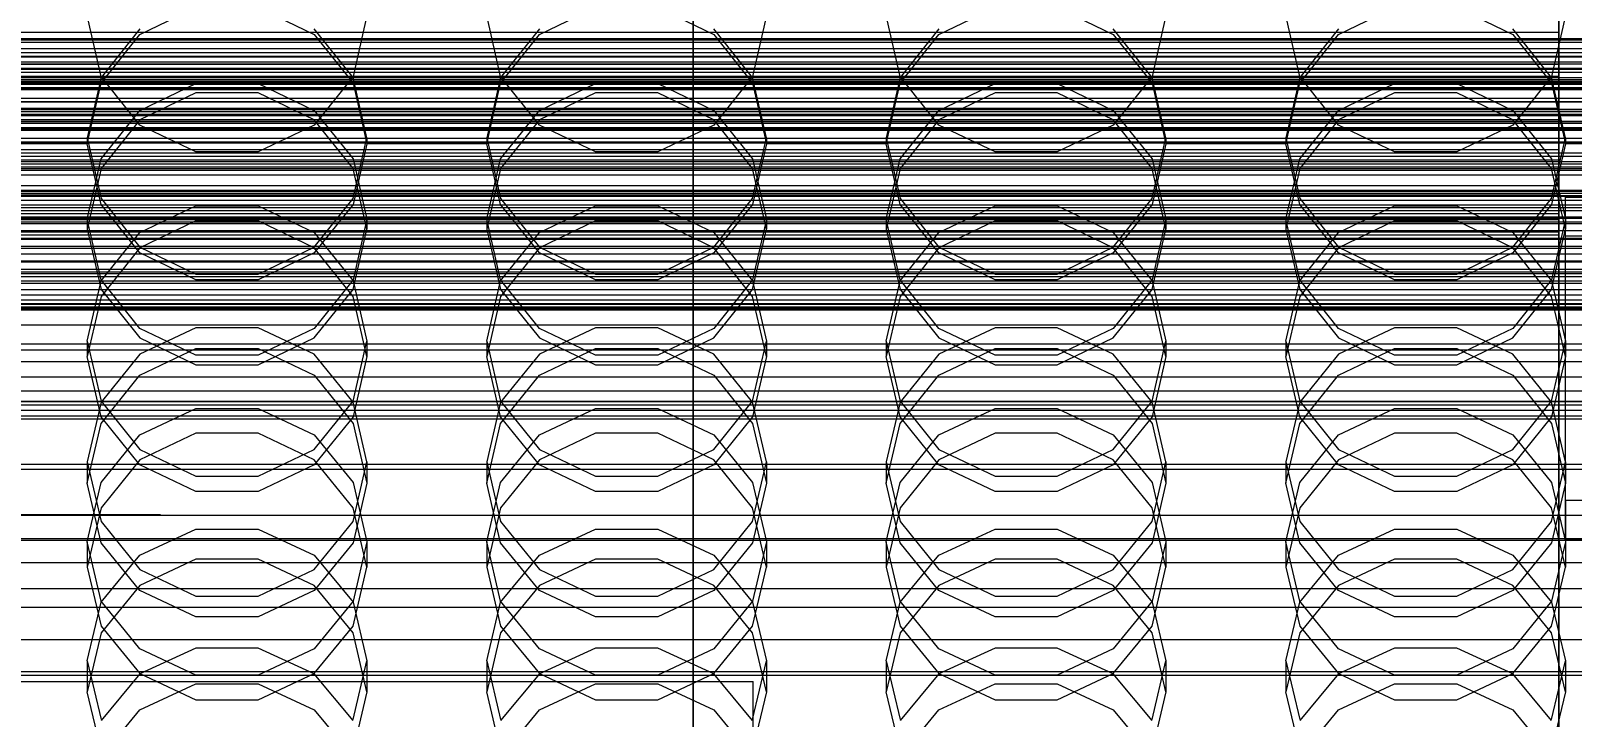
# Model space of a CAD drawing. Header units: millimetres. Extents: x -191664 to 191490, y -197311 to 10263.
# Drawn here: x -99.5 to 132, y -30380.3 to -30277.3 of the extents above; entities that cross this region are included whole.
import ezdxf

# ---------------------------------------------------------------- set-up
doc = ezdxf.new("R2010")
doc.units = ezdxf.units.MM
for name, color, linetype, lineweight in [('COTAS_USUARIO', 1, 'Continuous', 0), ('frontal_briquetadora', 7, 'Continuous', 0), ('frontal_C01', 7, 'Continuous', 0), ('frontal_C02', 7, 'Continuous', 0), ('frontal_C03', 7, 'Continuous', 0), ('frontal_mezcladora', 7, 'Continuous', 0), ('frontal_secador', 7, 'Continuous', 0), ('frontal_tolva', 7, 'Continuous', 0)]:
    doc.layers.add(name, color=color, linetype=linetype, lineweight=lineweight)
doc.dimstyles.new('PLANTA_100', dxfattribs={"dimtxt": 250, "dimasz": 150, "dimexe": 150, "dimexo": 80, "dimgap": 100, "dimtad": 1, "dimtih": 1, "dimtoh": 1, "dimdec": 1, "dimdsep": 46, "dimcen": 0.09, "dimclrd": 1, "dimclre": 1, "dimclrt": 1, "dimadec": 0, "dimazin": 0, "dimtfac": 1, "dimtdec": 4, "dimtofl": 0, "dimtmove": 0, "dimatfit": 3, "dimfxl": 1, "dimtolj": 1, "dimtzin": 0, "dimarcsym": 0})

# ---------------------------------------------------------------- blocks, each defined once
blk = doc.blocks.new('*D104')
at = {"layer": 'COTAS_USUARIO', "color": 1, "lineweight": -2, "transparency": 16777216}
for p, q in [((1220, -30125), (1220, -29975)), ((100, -30275), (1370, -30275)), ((100, -30730), (1370, -30730)), ((1220, -30880), (1220, -31030))]:
    blk.add_line(p, q, dxfattribs=at)
at = {"layer": 'COTAS_USUARIO', "color": 1, "transparency": 16777216}
for points in [[(1195, -30125), (1245, -30125), (1220, -30275)], [(1195, -30880), (1245, -30880), (1220, -30730)]]:
    blk.add_solid(points, dxfattribs=at)
at = {"layer": 'Defpoints', "color": 0, "transparency": 16777216}
for p in [(20, -30275), (20, -30730), (1220, -30730)]:
    blk.add_point(p, dxfattribs=at)
blk = doc.blocks.new('*D109')
at = {"layer": 'COTAS_USUARIO', "color": 1, "lineweight": -2, "transparency": 16777216}
for p, q in [((-80, -28700), (-1350, -28700)), ((-1200, -31850), (-1200, -28850)), ((-80, -32000), (-1350, -32000))]:
    blk.add_line(p, q, dxfattribs=at)
at = {"layer": 'COTAS_USUARIO', "color": 1, "transparency": 16777216}
for points in [[(-1225, -28850), (-1175, -28850), (-1200, -28700)], [(-1225, -31850), (-1175, -31850), (-1200, -32000)]]:
    blk.add_solid(points, dxfattribs=at)
at = {"layer": 'Defpoints', "color": 0, "transparency": 16777216}
for p in [(-1200, -28700), (0, -28700), (0, -32000)]:
    blk.add_point(p, dxfattribs=at)
blk = doc.blocks.new('*D110')
at = {"layer": 'COTAS_USUARIO', "color": 1, "lineweight": -2, "transparency": 16777216}
for p, q in [((-80, -30350), (-1350, -30350)), ((-1200, -31850), (-1200, -30500)), ((-80, -32000), (-1350, -32000))]:
    blk.add_line(p, q, dxfattribs=at)
at = {"layer": 'COTAS_USUARIO', "color": 1, "transparency": 16777216}
for points in [[(-1225, -30500), (-1175, -30500), (-1200, -30350)], [(-1225, -31850), (-1175, -31850), (-1200, -32000)]]:
    blk.add_solid(points, dxfattribs=at)
at = {"layer": 'Defpoints', "color": 0, "transparency": 16777216}
for p in [(-1200, -30350), (0, -30350), (0, -32000)]:
    blk.add_point(p, dxfattribs=at)
blk = doc.blocks.new('*D111')
at = {"layer": 'COTAS_USUARIO', "color": 1, "lineweight": -2, "transparency": 16777216}
for p, q in [((-80, -27700), (-1350, -27700)), ((-1200, -31850), (-1200, -27850)), ((-80, -32000), (-1350, -32000))]:
    blk.add_line(p, q, dxfattribs=at)
at = {"layer": 'COTAS_USUARIO', "color": 1, "transparency": 16777216}
for points in [[(-1225, -27850), (-1175, -27850), (-1200, -27700)], [(-1225, -31850), (-1175, -31850), (-1200, -32000)]]:
    blk.add_solid(points, dxfattribs=at)
at = {"layer": 'Defpoints', "color": 0, "transparency": 16777216}
for p in [(-1200, -27700), (0, -27700), (0, -32000)]:
    blk.add_point(p, dxfattribs=at)
blk = doc.blocks.new('*D112')
at = {"layer": 'COTAS_USUARIO', "color": 1, "lineweight": -2, "transparency": 16777216}
for p, q in [((1220, -30517.25), (1220, -30367.25)), ((100, -30667.25), (1370, -30667.25)), ((100, -30730), (1370, -30730)), ((1220, -30880), (1220, -31030))]:
    blk.add_line(p, q, dxfattribs=at)
at = {"layer": 'COTAS_USUARIO', "color": 1, "transparency": 16777216}
for points in [[(1195, -30517.25), (1245, -30517.25), (1220, -30667.25)], [(1195, -30880), (1245, -30880), (1220, -30730)]]:
    blk.add_solid(points, dxfattribs=at)
at = {"layer": 'Defpoints', "color": 0, "transparency": 16777216}
for p in [(20, -30667.25), (20, -30730), (1220, -30730)]:
    blk.add_point(p, dxfattribs=at)
blk = doc.blocks.new('*D113')
at = {"layer": 'COTAS_USUARIO', "color": 1, "lineweight": -2, "transparency": 16777216}
for p, q in [((1220, -30517.25), (1220, -30367.25)), ((100, -30667.25), (1370, -30667.25)), ((100, -30730), (1370, -30730)), ((1220, -30880), (1220, -31030))]:
    blk.add_line(p, q, dxfattribs=at)
at = {"layer": 'COTAS_USUARIO', "color": 1, "transparency": 16777216}
for points in [[(1195, -30517.25), (1245, -30517.25), (1220, -30667.25)], [(1195, -30880), (1245, -30880), (1220, -30730)]]:
    blk.add_solid(points, dxfattribs=at)
at = {"layer": 'Defpoints', "color": 0, "transparency": 16777216}
for p in [(20, -30667.25), (20, -30730), (1220, -30730)]:
    blk.add_point(p, dxfattribs=at)
blk = doc.blocks.new('*D118')
at = {"layer": 'COTAS_USUARIO', "color": 1, "lineweight": -2, "transparency": 16777216}
for p, q in [((1200, -29560), (1200, -29410)), ((80, -29710), (1350, -29710)), ((80, -29990), (1350, -29990)), ((1200, -30140), (1200, -30290))]:
    blk.add_line(p, q, dxfattribs=at)
at = {"layer": 'COTAS_USUARIO', "color": 1, "transparency": 16777216}
for points in [[(1175, -29560), (1225, -29560), (1200, -29710)], [(1175, -30140), (1225, -30140), (1200, -29990)]]:
    blk.add_solid(points, dxfattribs=at)
at = {"layer": 'Defpoints', "color": 0, "transparency": 16777216}
for p in [(0, -29710), (0, -29990), (1200, -29990)]:
    blk.add_point(p, dxfattribs=at)
blk = doc.blocks.new('*D119')
at = {"layer": 'COTAS_USUARIO', "color": 1, "lineweight": -2, "transparency": 16777216}
for p, q in [((1200, -29840), (1200, -29690)), ((80, -29990), (1350, -29990)), ((80, -30270), (1350, -30270)), ((1200, -30420), (1200, -30570))]:
    blk.add_line(p, q, dxfattribs=at)
at = {"layer": 'COTAS_USUARIO', "color": 1, "transparency": 16777216}
for points in [[(1175, -29840), (1225, -29840), (1200, -29990)], [(1175, -30420), (1225, -30420), (1200, -30270)]]:
    blk.add_solid(points, dxfattribs=at)
at = {"layer": 'Defpoints', "color": 0, "transparency": 16777216}
for p in [(0, -29990), (0, -30270), (1200, -30270)]:
    blk.add_point(p, dxfattribs=at)
blk = doc.blocks.new('*D120')
at = {"layer": 'COTAS_USUARIO', "color": 1, "lineweight": -2, "transparency": 16777216}
for p, q in [((1200, -30120), (1200, -29970)), ((80, -30270), (1350, -30270)), ((80, -30550), (1350, -30550)), ((1200, -30700), (1200, -30850))]:
    blk.add_line(p, q, dxfattribs=at)
at = {"layer": 'COTAS_USUARIO', "color": 1, "transparency": 16777216}
for points in [[(1175, -30120), (1225, -30120), (1200, -30270)], [(1175, -30700), (1225, -30700), (1200, -30550)]]:
    blk.add_solid(points, dxfattribs=at)
at = {"layer": 'Defpoints', "color": 0, "transparency": 16777216}
for p in [(0, -30270), (0, -30550), (1200, -30550)]:
    blk.add_point(p, dxfattribs=at)
blk = doc.blocks.new('*D121')
at = {"layer": 'COTAS_USUARIO', "color": 1, "lineweight": -2, "transparency": 16777216}
for p, q in [((-80, -29000), (-1350, -29000)), ((-1200, -31850), (-1200, -29150)), ((-80, -32000), (-1350, -32000))]:
    blk.add_line(p, q, dxfattribs=at)
at = {"layer": 'COTAS_USUARIO', "color": 1, "transparency": 16777216}
for points in [[(-1225, -29150), (-1175, -29150), (-1200, -29000)], [(-1225, -31850), (-1175, -31850), (-1200, -32000)]]:
    blk.add_solid(points, dxfattribs=at)
at = {"layer": 'Defpoints', "color": 0, "transparency": 16777216}
for p in [(-1200, -29000), (0, -29000), (0, -32000)]:
    blk.add_point(p, dxfattribs=at)

msp = doc.modelspace()

# ---------------------------------------------------------------- linework, layer by layer
at = {"layer": 'frontal_briquetadora', "color": 9, "true_color": 0xb9c3c2}
for p, q in [((-83.09, -30277.83), (-74.67, -30273.77)), ((-65.33, -30273.77), (-56.91, -30277.83)), ((-23.09, -30277.83), (-14.67, -30273.77)), ((-5.33, -30273.77), (3.09, -30277.83)), ((36.91, -30277.83), (45.33, -30273.77)), ((54.67, -30273.77), (63.09, -30277.83)), ((96.91, -30277.83), (105.33, -30273.77)), ((114.67, -30273.77), (123.09, -30277.83)), ((-88.92, -30284.11), (-91, -30275)), ((-49, -30275), (-51.08, -30284.11)), ((-28.92, -30284.11), (-31, -30275)), ((11, -30275), (8.92, -30284.11)), ((31.08, -30284.11), (29, -30275)), ((71, -30275), (68.92, -30284.11)), ((91.08, -30284.11), (89, -30275)), ((131, -30275), (128.92, -30284.11)), ((-83.09, -30276.96), (-88.92, -30284.26)), ((-88.92, -30285.14), (-83.09, -30277.83)), ((-51.08, -30284.26), (-56.91, -30276.96)), ((-56.91, -30277.83), (-51.08, -30285.14)), ((-23.09, -30276.96), (-28.92, -30284.26)), ((-28.92, -30285.14), (-23.09, -30277.83)), ((8.92, -30284.26), (3.09, -30276.96)), ((3.09, -30277.83), (8.92, -30285.14)), ((36.91, -30276.96), (31.08, -30284.26)), ((31.08, -30285.14), (36.91, -30277.83)), ((68.92, -30284.26), (63.09, -30276.96)), ((63.09, -30277.83), (68.92, -30285.14)), ((96.91, -30276.96), (91.08, -30284.26)), ((91.08, -30285.14), (96.91, -30277.83)), ((128.92, -30284.26), (123.09, -30276.96)), ((123.09, -30277.83), (128.92, -30285.14)), ((200, -30281.12), (-160, -30281.12)), ((-160, -30284.97), (200, -30284.97)), ((-88.92, -30284.26), (-91, -30293.36)), ((-91, -30294.25), (-88.92, -30285.14)), ((-83.09, -30291.42), (-88.92, -30284.11)), ((-83.09, -30289.22), (-74.67, -30285.18)), ((-74.67, -30285.18), (-65.33, -30285.18)), ((-65.33, -30285.18), (-56.91, -30289.22)), ((-51.08, -30284.11), (-56.91, -30291.42)), ((-49, -30293.36), (-51.08, -30284.26)), ((-51.08, -30285.14), (-49, -30294.25)), ((-28.92, -30284.26), (-31, -30293.36)), ((-31, -30294.25), (-28.92, -30285.14)), ((-23.09, -30291.42), (-28.92, -30284.11)), ((-23.09, -30289.22), (-14.67, -30285.18)), ((-14.67, -30285.18), (-5.33, -30285.18)), ((-5.33, -30285.18), (3.09, -30289.22)), ((8.92, -30284.11), (3.09, -30291.42)), ((11, -30293.36), (8.92, -30284.26)), ((8.92, -30285.14), (11, -30294.25)), ((31.08, -30284.26), (29, -30293.36)), ((29, -30294.25), (31.08, -30285.14)), ((36.91, -30291.42), (31.08, -30284.11)), ((36.91, -30289.22), (45.33, -30285.18)), ((45.33, -30285.18), (54.67, -30285.18)), ((54.67, -30285.18), (63.09, -30289.22)), ((68.92, -30284.11), (63.09, -30291.42)), ((71, -30293.36), (68.92, -30284.26)), ((68.92, -30285.14), (71, -30294.25)), ((91.08, -30284.26), (89, -30293.36)), ((89, -30294.25), (91.08, -30285.14)), ((96.91, -30291.42), (91.08, -30284.11)), ((96.91, -30289.22), (105.33, -30285.18)), ((105.33, -30285.18), (114.67, -30285.18)), ((114.67, -30285.18), (123.09, -30289.22)), ((128.92, -30284.11), (123.09, -30291.42)), ((131, -30293.36), (128.92, -30284.26)), ((128.92, -30285.14), (131, -30294.25)), ((-74.67, -30286.61), (-83.09, -30290.66)), ((-65.33, -30286.61), (-74.67, -30286.61)), ((-56.91, -30290.66), (-65.33, -30286.61)), ((-14.67, -30286.61), (-23.09, -30290.66)), ((-5.33, -30286.61), (-14.67, -30286.61)), ((3.09, -30290.66), (-5.33, -30286.61)), ((45.33, -30286.61), (36.91, -30290.66)), ((54.67, -30286.61), (45.33, -30286.61)), ((63.09, -30290.66), (54.67, -30286.61)), ((105.33, -30286.61), (96.91, -30290.66)), ((114.67, -30286.61), (105.33, -30286.61)), ((123.09, -30290.66), (114.67, -30286.61)), ((-160, -30289.39), (200, -30289.39)), ((-88.92, -30296.5), (-83.09, -30289.22)), ((-56.91, -30289.22), (-51.08, -30296.5)), ((-28.92, -30296.5), (-23.09, -30289.22)), ((3.09, -30289.22), (8.92, -30296.5)), ((31.08, -30296.5), (36.91, -30289.22)), ((63.09, -30289.22), (68.92, -30296.5)), ((91.08, -30296.5), (96.91, -30289.22)), ((123.09, -30289.22), (128.92, -30296.5)), ((-83.09, -30290.66), (-88.92, -30297.96)), ((-74.67, -30295.47), (-83.09, -30291.42)), ((-56.91, -30291.42), (-65.33, -30295.47)), ((-51.08, -30297.96), (-56.91, -30290.66)), ((-23.09, -30290.66), (-28.92, -30297.96)), ((-14.67, -30295.47), (-23.09, -30291.42)), ((3.09, -30291.42), (-5.33, -30295.47)), ((8.92, -30297.96), (3.09, -30290.66)), ((36.91, -30290.66), (31.08, -30297.96)), ((45.33, -30295.47), (36.91, -30291.42)), ((63.09, -30291.42), (54.67, -30295.47)), ((68.92, -30297.96), (63.09, -30290.66)), ((96.91, -30290.66), (91.08, -30297.96)), ((105.33, -30295.47), (96.91, -30291.42)), ((123.09, -30291.42), (114.67, -30295.47)), ((128.92, -30297.96), (123.09, -30290.66)), ((-91, -30294.25), (-109, -30294.25)), ((-91, -30293.36), (-91, -30294.25)), ((-91, -30293.36), (-88.92, -30302.46)), ((-88.92, -30303.34), (-91, -30294.25)), ((-51.08, -30302.46), (-49, -30293.36)), ((-49, -30294.25), (-51.08, -30303.34)), ((-49, -30293.36), (-49, -30294.25)), ((-31, -30294.25), (-49, -30294.25)), ((-31, -30293.36), (-31, -30294.25)), ((-31, -30293.36), (-28.92, -30302.46)), ((-28.92, -30303.34), (-31, -30294.25)), ((8.92, -30302.46), (11, -30293.36)), ((11, -30294.25), (8.92, -30303.34)), ((11, -30293.36), (11, -30294.25)), ((29, -30294.25), (11, -30294.25)), ((29, -30293.36), (29, -30294.25)), ((29, -30293.36), (31.08, -30302.46)), ((31.08, -30303.34), (29, -30294.25)), ((68.92, -30302.46), (71, -30293.36)), ((71, -30294.25), (68.92, -30303.34)), ((71, -30293.36), (71, -30294.25)), ((89, -30294.25), (71, -30294.25)), ((89, -30293.36), (89, -30294.25)), ((89, -30293.36), (91.08, -30302.46)), ((91.08, -30303.34), (89, -30294.25)), ((128.92, -30302.46), (131, -30293.36)), ((131, -30294.25), (128.92, -30303.34)), ((131, -30293.36), (131, -30294.25)), ((149, -30294.25), (131, -30294.25)), ((-91, -30305.58), (-88.92, -30296.5)), ((-65.33, -30295.47), (-74.67, -30295.47)), ((-51.08, -30296.5), (-49, -30305.58)), ((-31, -30305.58), (-28.92, -30296.5)), ((-5.33, -30295.47), (-14.67, -30295.47)), ((8.92, -30296.5), (11, -30305.58)), ((29, -30305.58), (31.08, -30296.5)), ((54.67, -30295.47), (45.33, -30295.47)), ((68.92, -30296.5), (71, -30305.58)), ((89, -30305.58), (91.08, -30296.5)), ((114.67, -30295.47), (105.33, -30295.47)), ((128.92, -30296.5), (131, -30305.58)), ((-88.92, -30297.96), (-91, -30307.06)), ((-49, -30307.06), (-51.08, -30297.96)), ((-28.92, -30297.96), (-31, -30307.06)), ((11, -30307.06), (8.92, -30297.96)), ((31.08, -30297.96), (29, -30307.06)), ((71, -30307.06), (68.92, -30297.96)), ((91.08, -30297.96), (89, -30307.06)), ((131, -30307.06), (128.92, -30297.96)), ((-88.92, -30302.46), (-83.09, -30309.76)), ((-83.09, -30310.63), (-88.92, -30303.34)), ((-83.09, -30307.57), (-74.67, -30303.55)), ((-74.67, -30303.55), (-65.33, -30303.55)), ((-65.33, -30303.55), (-56.91, -30307.57)), ((-56.91, -30309.76), (-51.08, -30302.46)), ((-51.08, -30303.34), (-56.91, -30310.63)), ((-28.92, -30302.46), (-23.09, -30309.76)), ((-23.09, -30310.63), (-28.92, -30303.34)), ((-23.09, -30307.57), (-14.67, -30303.55)), ((-14.67, -30303.55), (-5.33, -30303.55)), ((-5.33, -30303.55), (3.09, -30307.57)), ((3.09, -30309.76), (8.92, -30302.46)), ((8.92, -30303.34), (3.09, -30310.63)), ((31.08, -30302.46), (36.91, -30309.76)), ((36.91, -30310.63), (31.08, -30303.34)), ((36.91, -30307.57), (45.33, -30303.55)), ((45.33, -30303.55), (54.67, -30303.55)), ((54.67, -30303.55), (63.09, -30307.57)), ((63.09, -30309.76), (68.92, -30302.46)), ((68.92, -30303.34), (63.09, -30310.63)), ((91.08, -30302.46), (96.91, -30309.76)), ((96.91, -30310.63), (91.08, -30303.34)), ((96.91, -30307.57), (105.33, -30303.55)), ((105.33, -30303.55), (114.67, -30303.55)), ((114.67, -30303.55), (123.09, -30307.57)), ((123.09, -30309.76), (128.92, -30302.46)), ((128.92, -30303.34), (123.09, -30310.63)), ((-91, -30305.58), (-91, -30307.06)), ((-88.92, -30314.67), (-91, -30305.58)), ((-74.67, -30305.83), (-83.09, -30309.88)), ((-65.33, -30305.83), (-74.67, -30305.83)), ((-56.91, -30309.88), (-65.33, -30305.83)), ((-49, -30305.58), (-51.08, -30314.67)), ((-49, -30305.58), (-49, -30307.06)), ((-31, -30305.58), (-31, -30307.06)), ((-28.92, -30314.67), (-31, -30305.58)), ((-14.67, -30305.83), (-23.09, -30309.88)), ((-5.33, -30305.83), (-14.67, -30305.83)), ((3.09, -30309.88), (-5.33, -30305.83)), ((11, -30305.58), (8.92, -30314.67)), ((11, -30305.58), (11, -30307.06)), ((29, -30305.58), (29, -30307.06)), ((31.08, -30314.67), (29, -30305.58)), ((45.33, -30305.83), (36.91, -30309.88)), ((54.67, -30305.83), (45.33, -30305.83)), ((63.09, -30309.88), (54.67, -30305.83)), ((71, -30305.58), (68.92, -30314.67)), ((71, -30305.58), (71, -30307.06)), ((89, -30305.58), (89, -30307.06)), ((91.08, -30314.67), (89, -30305.58)), ((105.33, -30305.83), (96.91, -30309.88)), ((114.67, -30305.83), (105.33, -30305.83)), ((123.09, -30309.88), (114.67, -30305.83)), ((131, -30305.58), (128.92, -30314.67)), ((131, -30305.58), (131, -30307.06)), ((-91, -30307.06), (-88.92, -30316.13)), ((-88.92, -30314.82), (-83.09, -30307.57)), ((-56.91, -30307.57), (-51.08, -30314.82)), ((-51.08, -30316.13), (-49, -30307.06)), ((-31, -30307.06), (-28.92, -30316.13)), ((-28.92, -30314.82), (-23.09, -30307.57)), ((3.09, -30307.57), (8.92, -30314.82)), ((8.92, -30316.13), (11, -30307.06)), ((29, -30307.06), (31.08, -30316.13)), ((31.08, -30314.82), (36.91, -30307.57)), ((63.09, -30307.57), (68.92, -30314.82)), ((68.92, -30316.13), (71, -30307.06)), ((89, -30307.06), (91.08, -30316.13)), ((91.08, -30314.82), (96.91, -30307.57)), ((123.09, -30307.57), (128.92, -30314.82)), ((128.92, -30316.13), (131, -30307.06)), ((-83.09, -30309.88), (-88.92, -30317.15)), ((-83.09, -30309.76), (-74.67, -30313.81)), ((-74.67, -30314.67), (-83.09, -30310.63)), ((-65.33, -30313.81), (-56.91, -30309.76)), ((-56.91, -30310.63), (-65.33, -30314.67)), ((-51.08, -30317.15), (-56.91, -30309.88)), ((-23.09, -30309.88), (-28.92, -30317.15)), ((-23.09, -30309.76), (-14.67, -30313.81)), ((-14.67, -30314.67), (-23.09, -30310.63)), ((-5.33, -30313.81), (3.09, -30309.76)), ((3.09, -30310.63), (-5.33, -30314.67)), ((8.92, -30317.15), (3.09, -30309.88)), ((36.91, -30309.88), (31.08, -30317.15)), ((36.91, -30309.76), (45.33, -30313.81)), ((45.33, -30314.67), (36.91, -30310.63)), ((54.67, -30313.81), (63.09, -30309.76)), ((63.09, -30310.63), (54.67, -30314.67)), ((68.92, -30317.15), (63.09, -30309.88)), ((96.91, -30309.88), (91.08, -30317.15)), ((96.91, -30309.76), (105.33, -30313.81)), ((105.33, -30314.67), (96.91, -30310.63)), ((114.67, -30313.81), (123.09, -30309.76)), ((123.09, -30310.63), (114.67, -30314.67)), ((128.92, -30317.15), (123.09, -30309.88)), ((-91, -30323.85), (-88.92, -30314.82)), ((-83.09, -30321.95), (-88.92, -30314.67)), ((-74.67, -30313.81), (-65.33, -30313.81)), ((-65.33, -30314.67), (-74.67, -30314.67)), ((-51.08, -30314.67), (-56.91, -30321.95)), ((-51.08, -30314.82), (-49, -30323.85)), ((-31, -30323.85), (-28.92, -30314.82)), ((-23.09, -30321.95), (-28.92, -30314.67)), ((-14.67, -30313.81), (-5.33, -30313.81)), ((-5.33, -30314.67), (-14.67, -30314.67)), ((8.92, -30314.67), (3.09, -30321.95)), ((8.92, -30314.82), (11, -30323.85)), ((29, -30323.85), (31.08, -30314.82)), ((36.91, -30321.95), (31.08, -30314.67)), ((45.33, -30313.81), (54.67, -30313.81)), ((54.67, -30314.67), (45.33, -30314.67)), ((68.92, -30314.67), (63.09, -30321.95)), ((68.92, -30314.82), (71, -30323.85)), ((89, -30323.85), (91.08, -30314.82)), ((96.91, -30321.95), (91.08, -30314.67)), ((105.33, -30313.81), (114.67, -30313.81)), ((114.67, -30314.67), (105.33, -30314.67)), ((128.92, -30314.67), (123.09, -30321.95)), ((128.92, -30314.82), (131, -30323.85)), ((-88.92, -30317.15), (-91, -30326.2)), ((-88.92, -30316.13), (-83.09, -30323.39)), ((-56.91, -30323.39), (-51.08, -30316.13)), ((-49, -30326.2), (-51.08, -30317.15)), ((-28.92, -30317.15), (-31, -30326.2)), ((-28.92, -30316.13), (-23.09, -30323.39)), ((3.09, -30323.39), (8.92, -30316.13)), ((11, -30326.2), (8.92, -30317.15)), ((31.08, -30317.15), (29, -30326.2)), ((31.08, -30316.13), (36.91, -30323.39)), ((63.09, -30323.39), (68.92, -30316.13)), ((71, -30326.2), (68.92, -30317.15)), ((91.08, -30317.15), (89, -30326.2)), ((91.08, -30316.13), (96.91, -30323.39)), ((123.09, -30323.39), (128.92, -30316.13)), ((131, -30326.2), (128.92, -30317.15)), ((-74.67, -30321.85), (-83.09, -30325.84)), ((-74.67, -30325.99), (-83.09, -30321.95)), ((-65.33, -30321.85), (-74.67, -30321.85)), ((-56.91, -30325.84), (-65.33, -30321.85)), ((-56.91, -30321.95), (-65.33, -30325.99)), ((-14.67, -30321.85), (-23.09, -30325.84)), ((-14.67, -30325.99), (-23.09, -30321.95)), ((-5.33, -30321.85), (-14.67, -30321.85)), ((3.09, -30325.84), (-5.33, -30321.85)), ((3.09, -30321.95), (-5.33, -30325.99)), ((45.33, -30321.85), (36.91, -30325.84)), ((45.33, -30325.99), (36.91, -30321.95)), ((54.67, -30321.85), (45.33, -30321.85)), ((63.09, -30325.84), (54.67, -30321.85)), ((63.09, -30321.95), (54.67, -30325.99)), ((105.33, -30321.85), (96.91, -30325.84)), ((105.33, -30325.99), (96.91, -30321.95)), ((114.67, -30321.85), (105.33, -30321.85)), ((123.09, -30325.84), (114.67, -30321.85)), ((123.09, -30321.95), (114.67, -30325.99)), ((-91, -30323.85), (-91, -30326.2)), ((-91, -30323.85), (-88.92, -30332.88)), ((-83.09, -30323.39), (-74.67, -30327.42)), ((-83.09, -30329), (-74.67, -30324.98)), ((-74.67, -30324.98), (-65.33, -30324.98)), ((-65.33, -30327.42), (-56.91, -30323.39)), ((-65.33, -30324.98), (-56.91, -30329)), ((-51.08, -30332.88), (-49, -30323.85)), ((-49, -30323.85), (-49, -30326.2)), ((-31, -30323.85), (-31, -30326.2)), ((-31, -30323.85), (-28.92, -30332.88)), ((-23.09, -30323.39), (-14.67, -30327.42)), ((-23.09, -30329), (-14.67, -30324.98)), ((-14.67, -30324.98), (-5.33, -30324.98)), ((-5.33, -30327.42), (3.09, -30323.39)), ((-5.33, -30324.98), (3.09, -30329)), ((8.92, -30332.88), (11, -30323.85)), ((11, -30323.85), (11, -30326.2)), ((29, -30323.85), (29, -30326.2)), ((29, -30323.85), (31.08, -30332.88)), ((36.91, -30323.39), (45.33, -30327.42)), ((36.91, -30329), (45.33, -30324.98)), ((45.33, -30324.98), (54.67, -30324.98)), ((54.67, -30327.42), (63.09, -30323.39)), ((54.67, -30324.98), (63.09, -30329)), ((68.92, -30332.88), (71, -30323.85)), ((71, -30323.85), (71, -30326.2)), ((89, -30323.85), (89, -30326.2)), ((89, -30323.85), (91.08, -30332.88)), ((96.91, -30323.39), (105.33, -30327.42)), ((96.91, -30329), (105.33, -30324.98)), ((105.33, -30324.98), (114.67, -30324.98)), ((114.67, -30327.42), (123.09, -30323.39)), ((114.67, -30324.98), (123.09, -30329)), ((128.92, -30332.88), (131, -30323.85)), ((131, -30323.85), (131, -30326.2)), ((-88.92, -30335.22), (-91, -30326.2)), ((-83.09, -30325.84), (-88.92, -30333.03)), ((-65.33, -30325.99), (-74.67, -30325.99)), ((-74.67, -30327.42), (-65.33, -30327.42)), ((-51.08, -30333.03), (-56.91, -30325.84)), ((-49, -30326.2), (-51.08, -30335.22)), ((-28.92, -30335.22), (-31, -30326.2)), ((-23.09, -30325.84), (-28.92, -30333.03)), ((-5.33, -30325.99), (-14.67, -30325.99)), ((-14.67, -30327.42), (-5.33, -30327.42)), ((8.92, -30333.03), (3.09, -30325.84)), ((11, -30326.2), (8.92, -30335.22)), ((31.08, -30335.22), (29, -30326.2)), ((36.91, -30325.84), (31.08, -30333.03)), ((54.67, -30325.99), (45.33, -30325.99)), ((45.33, -30327.42), (54.67, -30327.42)), ((68.92, -30333.03), (63.09, -30325.84)), ((71, -30326.2), (68.92, -30335.22)), ((91.08, -30335.22), (89, -30326.2)), ((96.91, -30325.84), (91.08, -30333.03)), ((114.67, -30325.99), (105.33, -30325.99)), ((105.33, -30327.42), (114.67, -30327.42)), ((128.92, -30333.03), (123.09, -30325.84)), ((131, -30326.2), (128.92, -30335.22)), ((-88.92, -30336.24), (-83.09, -30329)), ((-56.91, -30329), (-51.08, -30336.24)), ((-28.92, -30336.24), (-23.09, -30329)), ((3.09, -30329), (8.92, -30336.24)), ((31.08, -30336.24), (36.91, -30329)), ((63.09, -30329), (68.92, -30336.24)), ((91.08, -30336.24), (96.91, -30329)), ((123.09, -30329), (128.92, -30336.24)), ((-88.92, -30333.03), (-91, -30342)), ((-88.92, -30332.88), (-83.09, -30340.13)), ((-83.09, -30337.96), (-74.67, -30334)), ((-74.67, -30334), (-65.33, -30334)), ((-65.33, -30334), (-56.91, -30337.96)), ((-56.91, -30340.13), (-51.08, -30332.88)), ((-49, -30342), (-51.08, -30333.03)), ((-28.92, -30333.03), (-31, -30342)), ((-28.92, -30332.88), (-23.09, -30340.13)), ((-23.09, -30337.96), (-14.67, -30334)), ((-14.67, -30334), (-5.33, -30334)), ((-5.33, -30334), (3.09, -30337.96)), ((3.09, -30340.13), (8.92, -30332.88)), ((11, -30342), (8.92, -30333.03)), ((31.08, -30333.03), (29, -30342)), ((31.08, -30332.88), (36.91, -30340.13)), ((36.91, -30337.96), (45.33, -30334)), ((45.33, -30334), (54.67, -30334)), ((54.67, -30334), (63.09, -30337.96)), ((63.09, -30340.13), (68.92, -30332.88)), ((71, -30342), (68.92, -30333.03)), ((91.08, -30333.03), (89, -30342)), ((91.08, -30332.88), (96.91, -30340.13)), ((96.91, -30337.96), (105.33, -30334)), ((105.33, -30334), (114.67, -30334)), ((114.67, -30334), (123.09, -30337.96)), ((123.09, -30340.13), (128.92, -30332.88)), ((131, -30342), (128.92, -30333.03)), ((-91, -30345.22), (-88.92, -30336.24)), ((-83.09, -30342.43), (-88.92, -30335.22)), ((-51.08, -30335.22), (-56.91, -30342.43)), ((-51.08, -30336.24), (-49, -30345.22)), ((-31, -30345.22), (-28.92, -30336.24)), ((-23.09, -30342.43), (-28.92, -30335.22)), ((8.92, -30335.22), (3.09, -30342.43)), ((8.92, -30336.24), (11, -30345.22)), ((29, -30345.22), (31.08, -30336.24)), ((36.91, -30342.43), (31.08, -30335.22)), ((68.92, -30335.22), (63.09, -30342.43)), ((68.92, -30336.24), (71, -30345.22)), ((89, -30345.22), (91.08, -30336.24)), ((96.91, -30342.43), (91.08, -30335.22)), ((128.92, -30335.22), (123.09, -30342.43)), ((128.92, -30336.24), (131, -30345.22)), ((-88.92, -30345.1), (-83.09, -30337.96)), ((-74.67, -30337.68), (-83.09, -30341.69)), ((-65.33, -30337.68), (-74.67, -30337.68)), ((-56.91, -30341.69), (-65.33, -30337.68)), ((-56.91, -30337.96), (-51.08, -30345.1)), ((-28.92, -30345.1), (-23.09, -30337.96)), ((-14.67, -30337.68), (-23.09, -30341.69)), ((-5.33, -30337.68), (-14.67, -30337.68)), ((3.09, -30341.69), (-5.33, -30337.68)), ((3.09, -30337.96), (8.92, -30345.1)), ((31.08, -30345.1), (36.91, -30337.96)), ((45.33, -30337.68), (36.91, -30341.69)), ((54.67, -30337.68), (45.33, -30337.68)), ((63.09, -30341.69), (54.67, -30337.68)), ((63.09, -30337.96), (68.92, -30345.1)), ((91.08, -30345.1), (96.91, -30337.96)), ((105.33, -30337.68), (96.91, -30341.69)), ((114.67, -30337.68), (105.33, -30337.68)), ((123.09, -30341.69), (114.67, -30337.68)), ((123.09, -30337.96), (128.92, -30345.1)), ((-83.09, -30340.13), (-74.67, -30344.15)), ((-65.33, -30344.15), (-56.91, -30340.13)), ((-23.09, -30340.13), (-14.67, -30344.15)), ((-5.33, -30344.15), (3.09, -30340.13)), ((36.91, -30340.13), (45.33, -30344.15)), ((54.67, -30344.15), (63.09, -30340.13)), ((96.91, -30340.13), (105.33, -30344.15)), ((114.67, -30344.15), (123.09, -30340.13)), ((-91, -30342), (-91, -30345.22)), ((-91, -30342), (-88.92, -30350.96)), ((-83.09, -30341.69), (-88.92, -30348.88)), ((-74.67, -30346.43), (-83.09, -30342.43)), ((-56.91, -30342.43), (-65.33, -30346.43)), ((-51.08, -30348.88), (-56.91, -30341.69)), ((-51.08, -30350.96), (-49, -30342)), ((-49, -30342), (-49, -30345.22)), ((-31, -30342), (-31, -30345.22)), ((-31, -30342), (-28.92, -30350.96)), ((-23.09, -30341.69), (-28.92, -30348.88)), ((-14.67, -30346.43), (-23.09, -30342.43)), ((3.09, -30342.43), (-5.33, -30346.43)), ((8.92, -30348.88), (3.09, -30341.69)), ((8.92, -30350.96), (11, -30342)), ((11, -30342), (11, -30345.22)), ((29, -30342), (29, -30345.22)), ((29, -30342), (31.08, -30350.96)), ((36.91, -30341.69), (31.08, -30348.88)), ((45.33, -30346.43), (36.91, -30342.43)), ((63.09, -30342.43), (54.67, -30346.43)), ((68.92, -30348.88), (63.09, -30341.69)), ((68.92, -30350.96), (71, -30342)), ((71, -30342), (71, -30345.22)), ((89, -30342), (89, -30345.22)), ((89, -30342), (91.08, -30350.96)), ((96.91, -30341.69), (91.08, -30348.88)), ((105.33, -30346.43), (96.91, -30342.43)), ((123.09, -30342.43), (114.67, -30346.43)), ((128.92, -30348.88), (123.09, -30341.69)), ((128.92, -30350.96), (131, -30342)), ((131, -30342), (131, -30345.22)), ((-91, -30354.01), (-88.92, -30345.1)), ((-88.92, -30354.17), (-91, -30345.22)), ((-74.67, -30344.15), (-65.33, -30344.15)), ((-51.08, -30345.1), (-49, -30354.01)), ((-49, -30345.22), (-51.08, -30354.17)), ((-31, -30354.01), (-28.92, -30345.1)), ((-28.92, -30354.17), (-31, -30345.22)), ((-14.67, -30344.15), (-5.33, -30344.15)), ((8.92, -30345.1), (11, -30354.01)), ((11, -30345.22), (8.92, -30354.17)), ((29, -30354.01), (31.08, -30345.1)), ((31.08, -30354.17), (29, -30345.22)), ((45.33, -30344.15), (54.67, -30344.15)), ((68.92, -30345.1), (71, -30354.01)), ((71, -30345.22), (68.92, -30354.17)), ((89, -30354.01), (91.08, -30345.1)), ((91.08, -30354.17), (89, -30345.22)), ((105.33, -30344.15), (114.67, -30344.15)), ((128.92, -30345.1), (131, -30354.01)), ((131, -30345.22), (128.92, -30354.17)), ((-65.33, -30346.43), (-74.67, -30346.43)), ((-5.33, -30346.43), (-14.67, -30346.43)), ((54.67, -30346.43), (45.33, -30346.43)), ((114.67, -30346.43), (105.33, -30346.43)), ((-88.92, -30348.88), (-91, -30357.81)), ((-49, -30357.81), (-51.08, -30348.88)), ((-28.92, -30348.88), (-31, -30357.81)), ((11, -30357.81), (8.92, -30348.88)), ((31.08, -30348.88), (29, -30357.81)), ((71, -30357.81), (68.92, -30348.88)), ((91.08, -30348.88), (89, -30357.81)), ((131, -30357.81), (128.92, -30348.88)), ((-88.92, -30350.96), (-83.09, -30358.15)), ((-83.09, -30356), (-74.67, -30352.09)), ((-74.67, -30352.09), (-65.33, -30352.09)), ((-65.33, -30352.09), (-56.91, -30356)), ((-56.91, -30358.15), (-51.08, -30350.96)), ((-28.92, -30350.96), (-23.09, -30358.15)), ((-23.09, -30356), (-14.67, -30352.09)), ((-14.67, -30352.09), (-5.33, -30352.09)), ((-5.33, -30352.09), (3.09, -30356)), ((3.09, -30358.15), (8.92, -30350.96)), ((31.08, -30350.96), (36.91, -30358.15)), ((36.91, -30356), (45.33, -30352.09)), ((45.33, -30352.09), (54.67, -30352.09)), ((54.67, -30352.09), (63.09, -30356)), ((63.09, -30358.15), (68.92, -30350.96)), ((91.08, -30350.96), (96.91, -30358.15)), ((96.91, -30356), (105.33, -30352.09)), ((105.33, -30352.09), (114.67, -30352.09)), ((114.67, -30352.09), (123.09, -30356)), ((123.09, -30358.15), (128.92, -30350.96)), ((-91, -30354.01), (-91, -30357.81)), ((-88.92, -30362.91), (-91, -30354.01)), ((-83.09, -30361.31), (-88.92, -30354.17)), ((-51.08, -30354.17), (-56.91, -30361.31)), ((-49, -30354.01), (-51.08, -30362.91)), ((-49, -30354.01), (-49, -30357.81)), ((-31, -30354.01), (-31, -30357.81)), ((-28.92, -30362.91), (-31, -30354.01)), ((-23.09, -30361.31), (-28.92, -30354.17)), ((8.92, -30354.17), (3.09, -30361.31)), ((11, -30354.01), (8.92, -30362.91)), ((11, -30354.01), (11, -30357.81)), ((29, -30354.01), (29, -30357.81)), ((31.08, -30362.91), (29, -30354.01)), ((36.91, -30361.31), (31.08, -30354.17)), ((68.92, -30354.17), (63.09, -30361.31)), ((71, -30354.01), (68.92, -30362.91)), ((71, -30354.01), (71, -30357.81)), ((89, -30354.01), (89, -30357.81)), ((91.08, -30362.91), (89, -30354.01)), ((96.91, -30361.31), (91.08, -30354.17)), ((128.92, -30354.17), (123.09, -30361.31)), ((131, -30354.01), (128.92, -30362.91)), ((131, -30354.01), (131, -30357.81)), ((-88.92, -30363.06), (-83.09, -30356)), ((-74.67, -30356.61), (-83.09, -30360.57)), ((-65.33, -30356.61), (-74.67, -30356.61)), ((-56.91, -30360.57), (-65.33, -30356.61)), ((-56.91, -30356), (-51.08, -30363.06)), ((-28.92, -30363.06), (-23.09, -30356)), ((-14.67, -30356.61), (-23.09, -30360.57)), ((-5.33, -30356.61), (-14.67, -30356.61)), ((3.09, -30360.57), (-5.33, -30356.61)), ((3.09, -30356), (8.92, -30363.06)), ((31.08, -30363.06), (36.91, -30356)), ((45.33, -30356.61), (36.91, -30360.57)), ((54.67, -30356.61), (45.33, -30356.61)), ((63.09, -30360.57), (54.67, -30356.61)), ((63.09, -30356), (68.92, -30363.06)), ((91.08, -30363.06), (96.91, -30356)), ((105.33, -30356.61), (96.91, -30360.57)), ((114.67, -30356.61), (105.33, -30356.61)), ((123.09, -30360.57), (114.67, -30356.61)), ((123.09, -30356), (128.92, -30363.06)), ((-91, -30357.81), (-88.92, -30366.69)), ((-83.09, -30358.15), (-74.67, -30362.14)), ((-65.33, -30362.14), (-56.91, -30358.15)), ((-51.08, -30366.69), (-49, -30357.81)), ((-31, -30357.81), (-28.92, -30366.69)), ((-23.09, -30358.15), (-14.67, -30362.14)), ((-5.33, -30362.14), (3.09, -30358.15)), ((8.92, -30366.69), (11, -30357.81)), ((29, -30357.81), (31.08, -30366.69)), ((36.91, -30358.15), (45.33, -30362.14)), ((54.67, -30362.14), (63.09, -30358.15)), ((68.92, -30366.69), (71, -30357.81)), ((89, -30357.81), (91.08, -30366.69)), ((96.91, -30358.15), (105.33, -30362.14)), ((114.67, -30362.14), (123.09, -30358.15)), ((128.92, -30366.69), (131, -30357.81)), ((-83.09, -30360.57), (-88.92, -30367.69)), ((-74.67, -30365.27), (-83.09, -30361.31)), ((-74.67, -30362.14), (-65.33, -30362.14)), ((-56.91, -30361.31), (-65.33, -30365.27)), ((-51.08, -30367.69), (-56.91, -30360.57)), ((-23.09, -30360.57), (-28.92, -30367.69)), ((-14.67, -30365.27), (-23.09, -30361.31)), ((-14.67, -30362.14), (-5.33, -30362.14)), ((3.09, -30361.31), (-5.33, -30365.27)), ((8.92, -30367.69), (3.09, -30360.57)), ((36.91, -30360.57), (31.08, -30367.69)), ((45.33, -30365.27), (36.91, -30361.31)), ((45.33, -30362.14), (54.67, -30362.14)), ((63.09, -30361.31), (54.67, -30365.27)), ((68.92, -30367.69), (63.09, -30360.57)), ((96.91, -30360.57), (91.08, -30367.69)), ((105.33, -30365.27), (96.91, -30361.31)), ((105.33, -30362.14), (114.67, -30362.14)), ((123.09, -30361.31), (114.67, -30365.27)), ((128.92, -30367.69), (123.09, -30360.57)), ((-91, -30371.86), (-88.92, -30363.06)), ((-83.09, -30370.06), (-88.92, -30362.91)), ((-51.08, -30362.91), (-56.91, -30370.06)), ((-51.08, -30363.06), (-49, -30371.86)), ((-31, -30371.86), (-28.92, -30363.06)), ((-23.09, -30370.06), (-28.92, -30362.91)), ((8.92, -30362.91), (3.09, -30370.06)), ((8.92, -30363.06), (11, -30371.86)), ((29, -30371.86), (31.08, -30363.06)), ((36.91, -30370.06), (31.08, -30362.91)), ((68.92, -30362.91), (63.09, -30370.06)), ((68.92, -30363.06), (71, -30371.86)), ((89, -30371.86), (91.08, -30363.06)), ((96.91, -30370.06), (91.08, -30362.91)), ((128.92, -30362.91), (123.09, -30370.06)), ((128.92, -30363.06), (131, -30371.86)), ((-88.92, -30366.69), (-83.09, -30373.78)), ((-65.33, -30365.27), (-74.67, -30365.27)), ((-56.91, -30373.78), (-51.08, -30366.69)), ((-28.92, -30366.69), (-23.09, -30373.78)), ((-5.33, -30365.27), (-14.67, -30365.27)), ((3.09, -30373.78), (8.92, -30366.69)), ((31.08, -30366.69), (36.91, -30373.78)), ((54.67, -30365.27), (45.33, -30365.27)), ((63.09, -30373.78), (68.92, -30366.69)), ((91.08, -30366.69), (96.91, -30373.78)), ((114.67, -30365.27), (105.33, -30365.27)), ((123.09, -30373.78), (128.92, -30366.69)), ((-88.92, -30367.69), (-91, -30376.52)), ((-49, -30376.52), (-51.08, -30367.69)), ((-28.92, -30367.69), (-31, -30376.52)), ((11, -30376.52), (8.92, -30367.69)), ((31.08, -30367.69), (29, -30376.52)), ((71, -30376.52), (68.92, -30367.69)), ((91.08, -30367.69), (89, -30376.52)), ((131, -30376.52), (128.92, -30367.69)), ((-74.67, -30369.99), (-83.09, -30373.85)), ((-74.67, -30374.02), (-83.09, -30370.06)), ((-65.33, -30369.99), (-74.67, -30369.99)), ((-56.91, -30373.85), (-65.33, -30369.99)), ((-56.91, -30370.06), (-65.33, -30374.02)), ((-14.67, -30369.99), (-23.09, -30373.85)), ((-14.67, -30374.02), (-23.09, -30370.06)), ((-5.33, -30369.99), (-14.67, -30369.99)), ((3.09, -30373.85), (-5.33, -30369.99)), ((3.09, -30370.06), (-5.33, -30374.02)), ((45.33, -30369.99), (36.91, -30373.85)), ((45.33, -30374.02), (36.91, -30370.06)), ((54.67, -30369.99), (45.33, -30369.99)), ((63.09, -30373.85), (54.67, -30369.99)), ((63.09, -30370.06), (54.67, -30374.02)), ((105.33, -30369.99), (96.91, -30373.85)), ((105.33, -30374.02), (96.91, -30370.06)), ((114.67, -30369.99), (105.33, -30369.99)), ((123.09, -30373.85), (114.67, -30369.99)), ((123.09, -30370.06), (114.67, -30374.02)), ((-91, -30371.86), (-91, -30376.52)), ((-91, -30371.86), (-88.92, -30380.66)), ((-83.09, -30373.85), (-88.92, -30380.81)), ((-83.09, -30373.78), (-74.67, -30377.71)), ((-65.33, -30377.71), (-56.91, -30373.78)), ((-51.08, -30380.81), (-56.91, -30373.85)), ((-51.08, -30380.66), (-49, -30371.86)), ((-49, -30371.86), (-49, -30376.52)), ((-31, -30371.86), (-31, -30376.52)), ((-31, -30371.86), (-28.92, -30380.66)), ((-23.09, -30373.85), (-28.92, -30380.81)), ((-23.09, -30373.78), (-14.67, -30377.71)), ((-5.33, -30377.71), (3.09, -30373.78)), ((8.92, -30380.81), (3.09, -30373.85)), ((8.92, -30380.66), (11, -30371.86)), ((11, -30371.86), (11, -30376.52)), ((29, -30371.86), (29, -30376.52)), ((29, -30371.86), (31.08, -30380.66)), ((36.91, -30373.85), (31.08, -30380.81)), ((36.91, -30373.78), (45.33, -30377.71)), ((54.67, -30377.71), (63.09, -30373.78)), ((68.92, -30380.81), (63.09, -30373.85)), ((68.92, -30380.66), (71, -30371.86)), ((71, -30371.86), (71, -30376.52)), ((89, -30371.86), (89, -30376.52)), ((89, -30371.86), (91.08, -30380.66)), ((96.91, -30373.85), (91.08, -30380.81)), ((96.91, -30373.78), (105.33, -30377.71)), ((114.67, -30377.71), (123.09, -30373.78)), ((128.92, -30380.81), (123.09, -30373.85)), ((128.92, -30380.66), (131, -30371.86)), ((131, -30371.86), (131, -30376.52)), ((-83.09, -30379.25), (-74.67, -30375.34)), ((-65.33, -30374.02), (-74.67, -30374.02)), ((-74.67, -30375.34), (-65.33, -30375.34)), ((-65.33, -30375.34), (-56.91, -30379.25)), ((-23.09, -30379.25), (-14.67, -30375.34)), ((-5.33, -30374.02), (-14.67, -30374.02)), ((-14.67, -30375.34), (-5.33, -30375.34)), ((-5.33, -30375.34), (3.09, -30379.25)), ((36.91, -30379.25), (45.33, -30375.34)), ((54.67, -30374.02), (45.33, -30374.02)), ((45.33, -30375.34), (54.67, -30375.34)), ((54.67, -30375.34), (63.09, -30379.25)), ((96.91, -30379.25), (105.33, -30375.34)), ((114.67, -30374.02), (105.33, -30374.02)), ((105.33, -30375.34), (114.67, -30375.34)), ((114.67, -30375.34), (123.09, -30379.25)), ((-88.92, -30385.3), (-91, -30376.52)), ((-74.67, -30377.71), (-65.33, -30377.71)), ((-49, -30376.52), (-51.08, -30385.3)), ((-28.92, -30385.3), (-31, -30376.52)), ((-14.67, -30377.71), (-5.33, -30377.71)), ((11, -30376.52), (8.92, -30385.3)), ((31.08, -30385.3), (29, -30376.52)), ((45.33, -30377.71), (54.67, -30377.71)), ((71, -30376.52), (68.92, -30385.3)), ((91.08, -30385.3), (89, -30376.52)), ((105.33, -30377.71), (114.67, -30377.71)), ((131, -30376.52), (128.92, -30385.3)), ((-88.92, -30386.28), (-83.09, -30379.25)), ((-56.91, -30379.25), (-51.08, -30386.28)), ((-28.92, -30386.28), (-23.09, -30379.25)), ((3.09, -30379.25), (8.92, -30386.28)), ((31.08, -30386.28), (36.91, -30379.25)), ((63.09, -30379.25), (68.92, -30386.28)), ((91.08, -30386.28), (96.91, -30379.25)), ((123.09, -30379.25), (128.92, -30386.28))]:
    msp.add_line(p, q, dxfattribs=at)
at = {"layer": 'frontal_C01', "color": 139, "true_color": 0x345e4e}
for p, q in [((0, -30428.25), (0, -30116.06)), ((130, -30428.25), (130, -30116.06)), ((0, -30121.75), (0, -30433.94)), ((130, -30121.75), (130, -30433.94))]:
    msp.add_line(p, q, dxfattribs=at)
at = {"layer": 'frontal_C01', "color": 252, "true_color": 0x83939a}
for p, q in [((-311.15, -30284.83), (311.15, -30284.83)), ((-311.15, -30285.27), (311.15, -30285.27)), ((-311.15, -30286.11), (311.15, -30286.11)), ((-311.15, -30287.41), (311.15, -30287.41)), ((-311.15, -30289.04), (311.15, -30289.04)), ((-311.15, -30291.1), (311.15, -30291.1)), ((-311.15, -30293.4), (311.15, -30293.4)), ((-311.15, -30296.09), (311.15, -30296.09)), ((-311.15, -30298.91), (311.15, -30298.91)), ((311.15, -30302.05), (-311.15, -30302.05)), ((-311.15, -30305.19), (311.15, -30305.19)), ((-311.15, -30308.55), (311.15, -30308.55)), ((-311.15, -30311.81), (311.15, -30311.81)), ((-311.15, -30315.17), (311.15, -30315.17)), ((-311.15, -30318.31), (311.15, -30318.31)), ((-311.15, -30321.44), (311.15, -30321.44)), ((-311.15, -30324.26), (311.15, -30324.26)), ((-311.15, -30326.95), (311.15, -30326.95)), ((-311.15, -30329.25), (311.15, -30329.25)), ((-311.15, -30331.32), (311.15, -30331.32)), ((-311.15, -30332.94), (311.15, -30332.94)), ((-311.15, -30334.24), (311.15, -30334.24)), ((-311.15, -30335.08), (311.15, -30335.08)), ((-311.15, -30335.53), (311.15, -30335.53))]:
    msp.add_line(p, q, dxfattribs=at)
at = {"layer": 'frontal_C01', "color": 9, "true_color": 0xbac6cb}
for p, q in [((-440, -30301.2), (440, -30301.2)), ((-440, -30301.35), (440, -30301.35)), ((-440, -30301.65), (440, -30301.65)), ((-440, -30302.11), (440, -30302.11)), ((-440, -30302.69), (440, -30302.69)), ((-440, -30303.42), (440, -30303.42)), ((-440, -30304.23), (440, -30304.23)), ((-440, -30305.19), (440, -30305.19)), ((-440, -30306.19), (440, -30306.19)), ((440, -30307.3), (-440, -30307.3)), ((-440, -30308.41), (440, -30308.41)), ((-440, -30309.6), (440, -30309.6)), ((-440, -30310.75), (440, -30310.75)), ((-440, -30311.95), (440, -30311.95)), ((-440, -30313.06), (440, -30313.06)), ((-440, -30314.17), (440, -30314.17)), ((-440, -30315.17), (440, -30315.17)), ((-440, -30316.12), (440, -30316.12)), ((-440, -30316.94), (440, -30316.94)), ((-440, -30317.67), (440, -30317.67)), ((-440, -30318.24), (440, -30318.24)), ((-440, -30318.7), (440, -30318.7)), ((-440, -30319), (440, -30319)), ((-440, -30319.16), (440, -30319.16))]:
    msp.add_line(p, q, dxfattribs=at)
at = {"layer": 'frontal_C02', "color": 139, "true_color": 0x345e4e}
for p, q in [((0, -30537.97), (0, -30253.15)), ((130, -30537.97), (130, -30253.15)), ((0, -30258.89), (0, -30543.72)), ((130, -30258.89), (130, -30543.72))]:
    msp.add_line(p, q, dxfattribs=at)
at = {"layer": 'frontal_C02', "color": 252, "true_color": 0x83939a}
for p, q in [((130, -30271.26), (130, -30277.47)), ((130, -30282.3), (130, -30275.76)), ((-130, -30277.47), (130, -30277.47)), ((130, -30277.47), (130, -30284.07)), ((-130, -30282.3), (130, -30282.3)), ((130, -30288.9), (130, -30282.3)), ((-130, -30284.07), (130, -30284.07)), ((130, -30284.07), (130, -30290.61)), ((-130, -30288.9), (130, -30288.9)), ((-130, -30290.61), (130, -30290.61)), ((130, -30295.11), (130, -30288.9)), ((130, -30290.61), (130, -30296.64)), ((-130, -30295.11), (130, -30295.11)), ((130, -30300.51), (130, -30295.11)), ((-130, -30296.64), (130, -30296.64)), ((130, -30296.64), (130, -30301.76)), ((-130, -30300.51), (130, -30300.51)), ((-130, -30301.76), (130, -30301.76)), ((130, -30304.73), (130, -30300.51)), ((130, -30301.76), (130, -30305.61)), ((-130, -30304.73), (130, -30304.73)), ((-130, -30305.61), (130, -30305.61)), ((130, -30307.48), (130, -30304.73)), ((130, -30305.61), (130, -30307.93)), ((-130, -30307.48), (130, -30307.48)), ((-130, -30307.93), (130, -30307.93)), ((-130, -30308.57), (130, -30308.57)), ((130, -30308.57), (130, -30307.48)), ((130, -30307.93), (130, -30308.57))]:
    msp.add_line(p, q, dxfattribs=at)
at = {"layer": 'frontal_C02', "color": 9, "true_color": 0xbac6cb}
for p, q in [((-148, -30278.42), (148, -30278.42)), ((-148, -30278.96), (148, -30278.96)), ((148, -30280.56), (-148, -30280.56)), ((-148, -30281.16), (148, -30281.16)), ((-148, -30282.87), (148, -30282.87)), ((-148, -30283.5), (148, -30283.5)), ((-148, -30285.21), (148, -30285.21)), ((-148, -30285.82), (148, -30285.82)), ((-148, -30287.41), (148, -30287.41)), ((-148, -30287.95), (148, -30287.95)), ((-148, -30289.32), (148, -30289.32)), ((-148, -30289.77), (148, -30289.77)), ((-148, -30290.82), (148, -30290.82)), ((-148, -30291.13), (148, -30291.13)), ((-148, -30291.79), (148, -30291.79)), ((-148, -30291.95), (148, -30291.95)), ((-148, -30292.18), (148, -30292.18))]:
    msp.add_line(p, q, dxfattribs=at)
at = {"layer": 'frontal_C02', "color": 139, "true_color": 0x354b57}
for p, q in [((450, -30298.24), (-450, -30298.24)), ((131, -30308.1), (131, -30302.26)), ((131, -30302.26), (149, -30302.26)), ((131, -30347.78), (131, -30302.26)), ((149, -30308.1), (131, -30308.1)), ((131, -30353.63), (131, -30308.1)), ((-450, -30309.93), (450, -30309.93)), ((-425, -30342.32), (425, -30342.32)), ((149, -30347.78), (131, -30347.78)), ((131, -30347.78), (131, -30353.63)), ((425, -30353.8), (-425, -30353.8)), ((131, -30353.63), (149, -30353.63)), ((425, -30357.17), (-425, -30357.17)), ((-425, -30368.65), (425, -30368.65))]:
    msp.add_line(p, q, dxfattribs=at)
at = {"layer": 'frontal_C03', "color": 139, "true_color": 0x345e4e}
for p, q in [((0, -30425.81), (0, -30161.89)), ((0, -30167.67), (0, -30431.59))]:
    msp.add_line(p, q, dxfattribs=at)
at = {"layer": 'frontal_mezcladora', "color": 250, "true_color": 0x33393d}
for p in [(-189, -30375), (9, -30435)]:
    msp.add_line(p, (9, -30375), dxfattribs=at)
at = {"layer": 'frontal_secador', "color": 253, "true_color": 0xa4b0b5}
for p, q in [((1250, -30278.69), (-1250, -30278.69)), ((1320, -30282), (-1320, -30282)), ((1320, -30282.27), (-1320, -30282.27)), ((1320, -30283.07), (-1320, -30283.07)), ((1250, -30282), (-1250, -30282)), ((1320, -30284.34), (-1320, -30284.34)), ((1320, -30286), (-1320, -30286)), ((1250, -30284.65), (-1250, -30284.65)), ((1250, -30285.86), (-1250, -30285.86)), ((1320, -30287.93), (-1320, -30287.93)), ((-1320, -30290), (1320, -30290)), ((-1250, -30290), (1250, -30290)), ((1320, -30292.07), (-1320, -30292.07)), ((1320, -30294), (-1320, -30294)), ((1250, -30294.14), (-1250, -30294.14)), ((1320, -30295.66), (-1320, -30295.66)), ((1320, -30296.93), (-1320, -30296.93)), ((1250, -30297.29), (-1250, -30297.29)), ((1320, -30297.73), (-1320, -30297.73)), ((1320, -30298), (-1320, -30298)), ((1250, -30298), (-1250, -30298)), ((1250, -30301.31), (-1250, -30301.31)), ((1250, -30303.86), (-1250, -30303.86)), ((1250, -30305.45), (-1250, -30305.45)), ((1250, -30306), (-1250, -30306)), ((1360, -30313.5), (-1360, -30313.5)), ((1250, -30313.75), (-1250, -30313.75)), ((1360, -30314.86), (-1360, -30314.86)), ((1360, -30318.86), (-1360, -30318.86)), ((1360, -30325.22), (-1360, -30325.22)), ((1360, -30333.5), (-1360, -30333.5)), ((1250, -30332.92), (-1250, -30332.92)), ((1360, -30343.15), (-1360, -30343.15)), ((-1360, -30353.5), (1360, -30353.5)), ((-1250, -30353.5), (1250, -30353.5)), ((1360, -30363.85), (-1360, -30363.85)), ((1360, -30373.5), (-1360, -30373.5)), ((1250, -30374.08), (-1250, -30374.08))]:
    msp.add_line(p, q, dxfattribs=at)
at = {"layer": 'frontal_secador', "color": 253, "true_color": 0xa8b3b5}
for p, q in [((1250, -30280), (-1250, -30280)), ((-1250, -30286), (1250, -30286))]:
    msp.add_line(p, q, dxfattribs=at)
at = {"layer": 'frontal_tolva', "color": 156, "true_color": 0x164b78}
for p, q in [((-1821.5, -30350), (1821.5, -30350)), ((-1821.5, -30361), (1821.5, -30361))]:
    msp.add_line(p, q, dxfattribs=at)

# ---------------------------------------------------------------- dimensions: what is measured, and where the dimension line sits
at = {"layer": 'COTAS_USUARIO'}
for p1, p2, picture, middle in [((0, -32000), (0, -27700), '*D111', (-1200, -29850)), ((0, -32000), (0, -28700), '*D109', (-1200, -30350)), ((0, -32000), (0, -29000), '*D121', (-1200, -30500)), ((0, -29710), (0, -29990), '*D118', (1200, -29850)), ((0, -29990), (0, -30270), '*D119', (1200, -30130)), ((0, -30270), (0, -30550), '*D120', (1200, -30410)), ((20, -30275), (20, -30730), '*D104', (1220, -30502.5)), ((0, -32000), (0, -30350), '*D110', (-1200, -31175)), ((20, -30667.25), (20, -30730), '*D112', (1220, -30698.625)), ((20, -30667.25), (20, -30730), '*D113', (1220, -30698.625))]:
    dim = msp.add_aligned_dim(p1=p1, p2=p2, distance=1200, dimstyle='PLANTA_100', dxfattribs=at)
    dim.commit()
    dim.dimension.update_dxf_attribs({"geometry": picture, "text_midpoint": middle})

doc.saveas('drawing.dxf')
